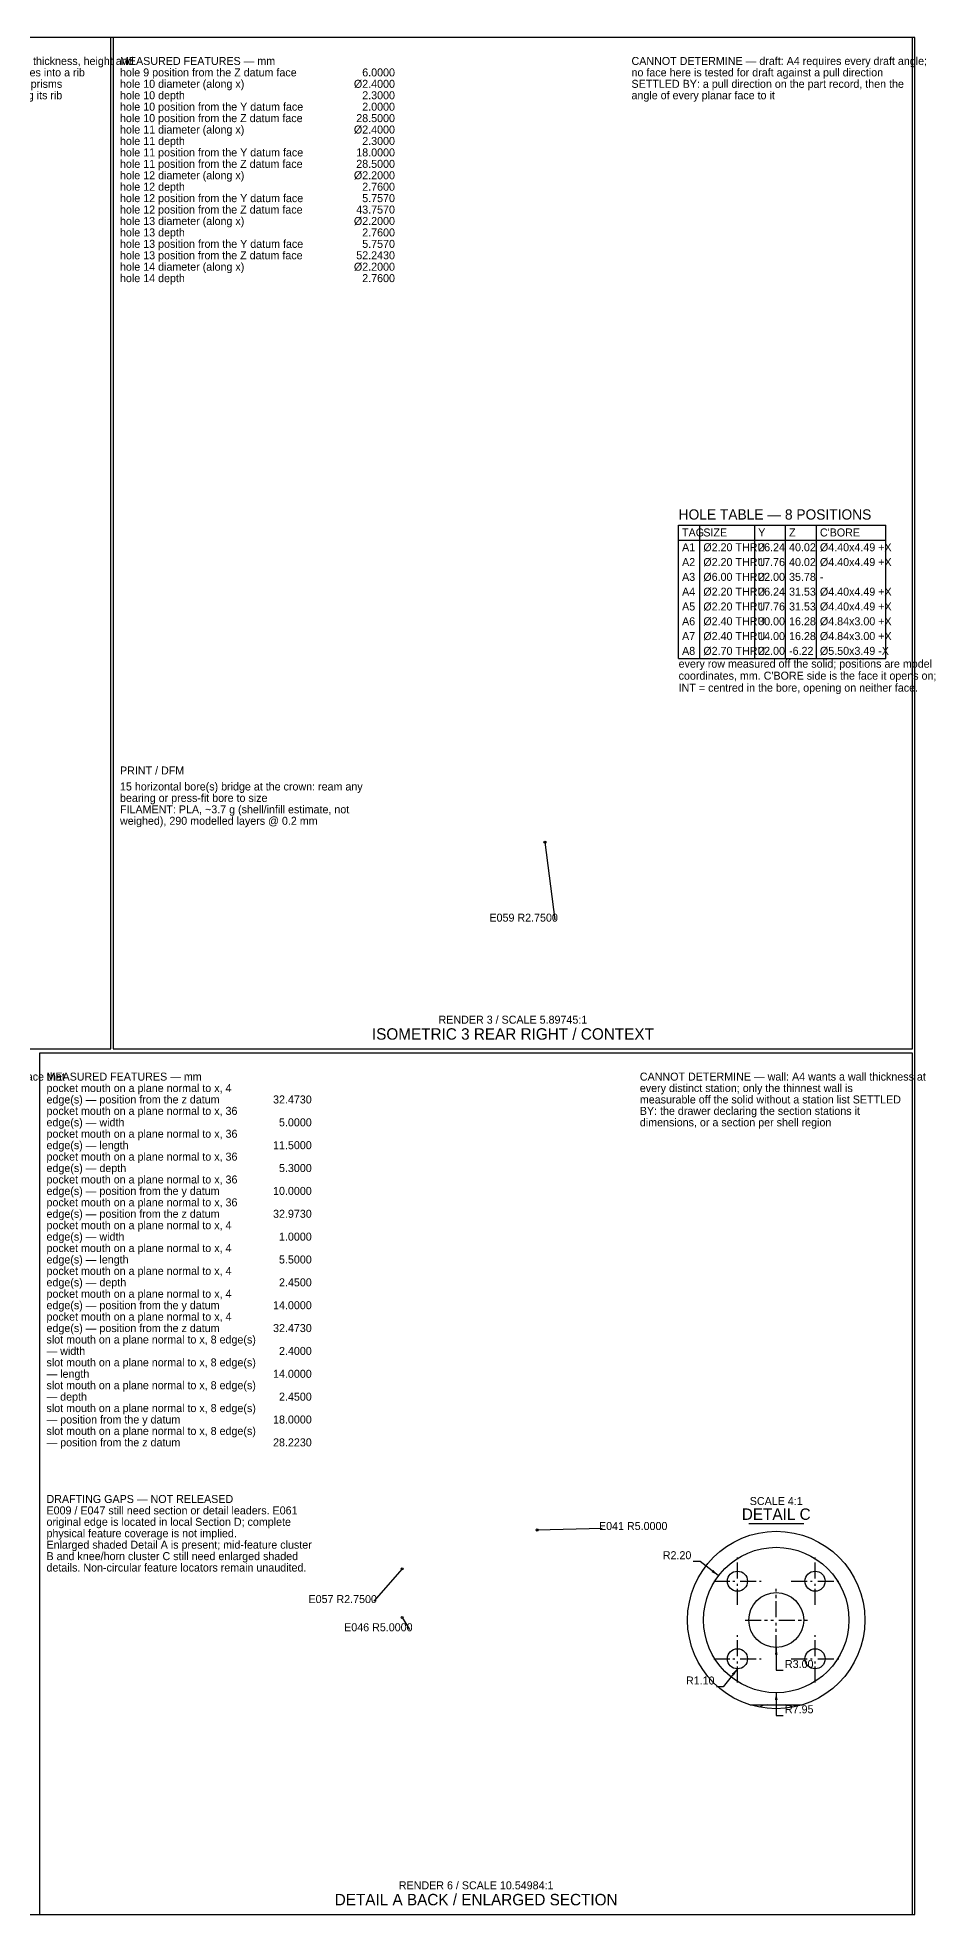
# Model space of a CAD drawing. Header units: millimetres. Extents: x 10 to 1188, y 10 to 831.
# Drawn here: x 795 to 1188, y 10 to 831 of the extents above; entities that cross this region are included whole.
import ezdxf
from ezdxf.enums import TextEntityAlignment as Align

# ---------------------------------------------------------------- set-up
doc = ezdxf.new("R2010")
doc.units = ezdxf.units.MM
doc.linetypes.add('CENTER', pattern=[11.2, 7, -1.4, 1.4, -1.4])
for name, color, linetype in [('CENTER', 4, 'CENTER'), ('DIM', 3, 'CONTINUOUS'), ('FRAME', 7, 'CONTINUOUS'), ('SECTION', 7, 'CONTINUOUS'), ('TEXT', 3, 'CONTINUOUS'), ('TITLE', 7, 'CONTINUOUS'), ('VISIBLE', 7, 'CONTINUOUS')]:
    doc.layers.add(name, color=color, linetype=linetype)

msp = doc.modelspace()

# ---------------------------------------------------------------- linework, layer by layer
at = {"layer": 'CENTER'}
for p, q in [((1101.364059, 156.974033), (1101.364059, 166.174033)), ((1135.308059, 156.974033), (1135.308059, 166.174033)), ((1090.964059, 155.774033), (1100.164059, 155.774033)), ((1101.364059, 145.374033), (1101.364059, 154.574033)), ((1102.564059, 155.774033), (1111.764059, 155.774033)), ((1118.336059, 140.002033), (1118.336059, 152.402033)), ((1124.908059, 155.774033), (1134.108059, 155.774033)), ((1135.308059, 145.374033), (1135.308059, 154.574033)), ((1136.508059, 155.774033), (1145.708059, 155.774033)), ((1101.364059, 123.030033), (1101.364059, 132.230033)), ((1104.736059, 138.802033), (1117.136059, 138.802033)), ((1118.336059, 125.202033), (1118.336059, 137.602033)), ((1119.536059, 138.802033), (1131.936059, 138.802033)), ((1135.308059, 123.030033), (1135.308059, 132.230033)), ((1090.964059, 121.830033), (1100.164059, 121.830033)), ((1101.364059, 111.430033), (1101.364059, 120.630033)), ((1102.564059, 121.830033), (1111.764059, 121.830033)), ((1124.908059, 121.830033), (1134.108059, 121.830033)), ((1135.308059, 111.430033), (1135.308059, 120.630033)), ((1136.508059, 121.830033), (1145.708059, 121.830033))]:
    msp.add_line(p, q, dxfattribs=at)
at = {"layer": 'DIM'}
for p, q in [((1017.176718, 479.066841), (1021.459232, 445.063512)), ((1013.774085, 178.177504), (1042.174085, 178.947504)), ((1085.007393, 164.403097), (1082.007393, 164.403097)), ((1092.937813, 158.311428), (1085.007393, 164.403097)), ((954.695619, 161.212102), (942.314857, 146.982102)), ((954.695619, 139.87731), (957.903314, 134.64731)), ((1118.336059, 126.802033), (1118.336059, 116.802033)), ((1101.364059, 117.430033), (1095.145212, 109.598945)), ((1118.336059, 116.802033), (1121.336059, 116.802033)), ((1095.145212, 109.598945), (1092.145212, 109.598945)), ((1118.336059, 107.002033), (1118.336059, 97.002033)), ((1118.336059, 97.002033), (1121.336059, 97.002033))]:
    msp.add_line(p, q, dxfattribs=at)
for centre in [(1017.176718, 479.066841), (1013.774085, 178.177504), (954.695619, 161.212102), (954.695619, 139.87731)]:
    msp.add_circle(centre, 0.45, dxfattribs=at)
for points in [[(1092.937813, 158.311428), (1090.770452, 160.742932), (1090.029705, 159.778593)], [(1118.336059, 126.802033), (1117.728059, 123.602033), (1118.944059, 123.602033)], [(1101.364059, 117.430033), (1098.897898, 115.302191), (1099.850158, 114.545979)], [(1118.336059, 107.002033), (1117.728059, 103.802033), (1118.944059, 103.802033)]]:
    msp.add_solid(points, dxfattribs=at)
at = {"layer": 'FRAME'}
for p, q in [((1179, 831), (10, 831)), ((1179, 10), (1179, 831)), ((10, 10), (1179, 10))]:
    msp.add_line(p, q, dxfattribs=at)
at = {"layer": 'SECTION'}
msp.add_circle((1118.336059, 138.802033), 38.802033, dxfattribs=at)
at = {"layer": 'TEXT'}
msp.add_line((1106.336059, 181.004065), (1130.336059, 181.004065), dxfattribs=at)
at = {"layer": 'TITLE'}
for p, q in [((827.3, 831.0305), (477.6, 831.0305)), ((827.3, 388.66), (827.3, 831.0305)), ((1178, 831.0305), (828.3, 831.0305)), ((828.3, 831.0305), (828.3, 388.66)), ((1178, 388.66), (1178, 831.0305)), ((1075.64, 617.66), (1166.24, 617.66)), ((1075.64, 559.385), (1075.64, 617.66)), ((1084.94, 559.385), (1084.94, 617.66)), ((1108.94, 559.385), (1108.94, 617.66)), ((1122.44, 559.385), (1122.44, 617.66)), ((1135.94, 559.385), (1135.94, 617.66)), ((1166.24, 559.385), (1166.24, 617.66)), ((1075.64, 611.185), (1166.24, 611.185)), ((1075.64, 559.385), (1166.24, 559.385)), ((477.6, 388.66), (827.3, 388.66)), ((1178, 386.7562), (796.1525, 386.7562)), ((796.1525, 386.7562), (796.1525, 10)), ((828.3, 388.66), (1178, 388.66)), ((1178, 10), (1178, 386.7562)), ((796.1525, 10), (1178, 10))]:
    msp.add_line(p, q, dxfattribs=at)
at = {"layer": 'VISIBLE'}
for p, q in [((827.3, 831.0305), (477.6, 831.0305)), ((827.3, 388.66), (827.3, 831.0305)), ((1178, 831.0305), (828.3, 831.0305)), ((828.3, 831.0305), (828.3, 388.66)), ((1178, 388.66), (1178, 831.0305)), ((477.6, 388.66), (827.3, 388.66)), ((1178, 386.7562), (796.1525, 386.7562)), ((796.1525, 386.7562), (796.1525, 10)), ((828.3, 388.66), (1178, 388.66)), ((1178, 10), (1178, 386.7562)), ((1106.996127, 101.694033), (1129.675992, 101.694033)), ((1112.039959, 101.23731), (1111.025267, 100.694946)), ((1113.165517, 101.578744), (1112.039959, 101.23731)), ((1114.336059, 101.694033), (1113.165517, 101.578744)), ((1123.506601, 101.578744), (1122.336059, 101.694033)), ((1124.63216, 101.23731), (1123.506601, 101.578744)), ((1125.646851, 100.694946), (1124.63216, 101.23731)), ((796.1525, 10), (1178, 10))]:
    msp.add_line(p, q, dxfattribs=at)
for centre, radius in [((1118.336059, 138.802033), 31.8), ((1101.364059, 155.774033), 4.4), ((1135.308059, 155.774033), 4.4), ((1118.336059, 138.802033), 12), ((1101.364059, 121.830033), 4.4), ((1135.308059, 121.830033), 4.4)]:
    msp.add_circle(centre, radius, dxfattribs=at)

# ---------------------------------------------------------------- texts
at = {"layer": 'DIM'}
for s, p in [('6.0000', (951.56325, 814.0305)), ('Ø2.4000', (951.56325, 809.0305)), ('2.3000', (951.56325, 804.0305)), ('28.5000', (951.56325, 794.0305)), ('2.0000', (951.56325, 799.0305)), ('Ø2.4000', (951.56325, 789.0305)), ('18.0000', (951.56325, 779.0305)), ('2.3000', (951.56325, 784.0305)), ('Ø2.2000', (951.56325, 769.0305)), ('28.5000', (951.56325, 774.0305)), ('2.7600', (951.56325, 764.0305)), ('43.7570', (951.56325, 754.0305)), ('5.7570', (951.56325, 759.0305)), ('Ø2.2000', (951.56325, 749.0305)), ('2.7600', (951.56325, 744.0305)), ('5.7570', (951.56325, 739.0305)), ('Ø2.2000', (951.56325, 729.0305)), ('52.2430', (951.56325, 734.0305)), ('2.7600', (951.56325, 724.0305)), ('32.4730', (915.162175, 364.7562)), ('5.0000', (915.162175, 354.7562)), ('11.5000', (915.162175, 344.7562)), ('5.3000', (915.162175, 334.7562)), ('10.0000', (915.162175, 324.7562)), ('32.9730', (915.162175, 314.7562)), ('1.0000', (915.162175, 304.7562)), ('5.5000', (915.162175, 294.7562)), ('2.4500', (915.162175, 284.7562)), ('14.0000', (915.162175, 274.7562)), ('32.4730', (915.162175, 264.7562)), ('2.4000', (915.162175, 254.7562)), ('14.0000', (915.162175, 244.7562)), ('2.4500', (915.162175, 234.7562)), ('18.0000', (915.162175, 224.7562)), ('28.2230', (915.162175, 214.7562))]:
    msp.add_text(s, height=3.5, dxfattribs=at).set_placement(p, align=Align.RIGHT)
for s, p in [('E059 R2.7500', (1007.859232, 444.293512)), ('E041 R5.0000', (1055.774085, 178.177504)), ('E057 R2.7500', (928.714857, 146.212102)), ('E046 R5.0000', (944.303314, 133.87731))]:
    msp.add_text(s, height=3.5, dxfattribs=at).set_placement(p, align=Align.CENTER)
at = {"layer": 'TEXT'}
for s, height, p in [('CANNOT DETERMINE — rib: A4 requires thickness, height and', 3.5, (704.328167, 819.0305)), ('MEASURED FEATURES — mm', 3.5, (831.3, 819.0305)), ('CANNOT DETERMINE — draft: A4 requires every draft angle;', 3.5, (1055.028167, 819.0305)), ('pitch on every rib; nothing here groups faces into a rib', 3.5, (704.328167, 814.0305)), ('hole 9 position from the Z datum face', 3.5, (831.3, 814.0305)), ('no face here is tested for draft against a pull direction', 3.5, (1055.028167, 814.0305)), ('standing off a wall), or the builder declaring its rib', 3.5, (704.328167, 804.0305)), ('SETTLED BY: a rib classifier (parallel thin prisms', 3.5, (704.328167, 809.0305)), ('hole 10 diameter (along x)', 3.5, (831.3, 809.0305)), ('hole 10 depth', 3.5, (831.3, 804.0305)), ('angle of every planar face to it', 3.5, (1055.028167, 804.0305)), ('SETTLED BY: a pull direction on the part record, then the', 3.5, (1055.028167, 809.0305)), ('hole 10 position from the Y datum face', 3.5, (831.3, 799.0305)), ('hole 10 position from the Z datum face', 3.5, (831.3, 794.0305)), ('hole 11 diameter (along x)', 3.5, (831.3, 789.0305)), ('hole 11 depth', 3.5, (831.3, 784.0305)), ('hole 11 position from the Y datum face', 3.5, (831.3, 779.0305)), ('hole 11 position from the Z datum face', 3.5, (831.3, 774.0305)), ('hole 12 diameter (along x)', 3.5, (831.3, 769.0305)), ('hole 12 depth', 3.5, (831.3, 764.0305)), ('hole 12 position from the Y datum face', 3.5, (831.3, 759.0305)), ('hole 12 position from the Z datum face', 3.5, (831.3, 754.0305)), ('hole 13 diameter (along x)', 3.5, (831.3, 749.0305)), ('hole 13 depth', 3.5, (831.3, 744.0305)), ('hole 13 position from the Y datum face', 3.5, (831.3, 739.0305)), ('hole 13 position from the Z datum face', 3.5, (831.3, 734.0305)), ('hole 14 diameter (along x)', 3.5, (831.3, 729.0305)), ('hole 14 depth', 3.5, (831.3, 724.0305)), ('HOLE TABLE — 8 POSITIONS', 4.5, (1075.64, 620.16)), ('A1', 3.5, (1077.14, 606.31)), ('Ø2.20 THRU', 3.5, (1086.44, 606.31)), ('26.24', 3.5, (1110.44, 606.31)), ('40.02', 3.5, (1123.94, 606.31)), ('Ø4.40x4.49 +X', 3.5, (1137.44, 606.31)), ('A2', 3.5, (1077.14, 599.835)), ('Ø2.20 THRU', 3.5, (1086.44, 599.835)), ('17.76', 3.5, (1110.44, 599.835)), ('40.02', 3.5, (1123.94, 599.835)), ('Ø4.40x4.49 +X', 3.5, (1137.44, 599.835)), ('A3', 3.5, (1077.14, 593.36)), ('Ø6.00 THRU', 3.5, (1086.44, 593.36)), ('22.00', 3.5, (1110.44, 593.36)), ('35.78', 3.5, (1123.94, 593.36)), ('-', 3.5, (1137.44, 593.36)), ('A4', 3.5, (1077.14, 586.885)), ('A5', 3.5, (1077.14, 580.41)), ('Ø2.20 THRU', 3.5, (1086.44, 586.885)), ('Ø2.20 THRU', 3.5, (1086.44, 580.41)), ('26.24', 3.5, (1110.44, 586.885)), ('17.76', 3.5, (1110.44, 580.41)), ('31.53', 3.5, (1123.94, 586.885)), ('31.53', 3.5, (1123.94, 580.41)), ('Ø4.40x4.49 +X', 3.5, (1137.44, 586.885)), ('Ø4.40x4.49 +X', 3.5, (1137.44, 580.41)), ('A6', 3.5, (1077.14, 573.935)), ('Ø2.40 THRU', 3.5, (1086.44, 573.935)), ('30.00', 3.5, (1110.44, 573.935)), ('16.28', 3.5, (1123.94, 573.935)), ('Ø4.84x3.00 +X', 3.5, (1137.44, 573.935)), ('A7', 3.5, (1077.14, 567.46)), ('Ø2.40 THRU', 3.5, (1086.44, 567.46)), ('14.00', 3.5, (1110.44, 567.46)), ('16.28', 3.5, (1123.94, 567.46)), ('Ø4.84x3.00 +X', 3.5, (1137.44, 567.46)), ('A8', 3.5, (1077.14, 560.985)), ('Ø2.70 THRU', 3.5, (1086.44, 560.985)), ('22.00', 3.5, (1110.44, 560.985)), ('-6.22', 3.5, (1123.94, 560.985)), ('Ø5.50x3.49 -X', 3.5, (1137.44, 560.985)), ('PRINT / DFM', 3.5, (831.3, 508.66)), ('15 horizontal bore(s) bridge at the crown: ream any', 3.5, (831.3, 501.66)), ('bearing or press-fit bore to size', 3.5, (831.3, 496.66)), ('FILAMENT: PLA, ~3.7 g (shell/infill estimate, not', 3.5, (831.3, 491.66)), ('weighed), 290 modelled layers @ 0.2 mm', 3.5, (831.3, 486.66)), ('CANNOT DETERMINE — mate: A4 requires every surface that', 3.5, (675.824619, 374.7562)), ('MEASURED FEATURES — mm', 3.5, (799.1525, 374.7562)), ('CANNOT DETERMINE — wall: A4 wants a wall thickness at', 3.5, (1058.672119, 374.7562)), ('pocket mouth on a plane normal to x, 4', 3.5, (799.1525, 369.7562)), ('every distinct station; only the thinnest wall is', 3.5, (1058.672119, 369.7562)), ('edge(s) — position from the z datum', 3.5, (799.1525, 364.7562)), ('pocket mouth on a plane normal to x, 36', 3.5, (799.1525, 359.7562)), ('measurable off the solid without a station list SETTLED', 3.5, (1058.672119, 364.7562)), ('BY: the drawer declaring the section stations it', 3.5, (1058.672119, 359.7562)), ('edge(s) — width', 3.5, (799.1525, 354.7562)), ('pocket mouth on a plane normal to x, 36', 3.5, (799.1525, 349.7562)), ('dimensions, or a section per shell region', 3.5, (1058.672119, 354.7562)), ('edge(s) — length', 3.5, (799.1525, 344.7562)), ('edge(s) — depth', 3.5, (799.1525, 334.7562)), ('pocket mouth on a plane normal to x, 36', 3.5, (799.1525, 339.7562)), ('edge(s) — position from the y datum', 3.5, (799.1525, 324.7562)), ('pocket mouth on a plane normal to x, 36', 3.5, (799.1525, 329.7562)), ('pocket mouth on a plane normal to x, 36', 3.5, (799.1525, 319.7562)), ('edge(s) — position from the z datum', 3.5, (799.1525, 314.7562)), ('pocket mouth on a plane normal to x, 4', 3.5, (799.1525, 309.7562)), ('edge(s) — width', 3.5, (799.1525, 304.7562)), ('edge(s) — length', 3.5, (799.1525, 294.7562)), ('pocket mouth on a plane normal to x, 4', 3.5, (799.1525, 299.7562)), ('edge(s) — depth', 3.5, (799.1525, 284.7562)), ('pocket mouth on a plane normal to x, 4', 3.5, (799.1525, 289.7562)), ('pocket mouth on a plane normal to x, 4', 3.5, (799.1525, 279.7562)), ('edge(s) — position from the y datum', 3.5, (799.1525, 274.7562)), ('pocket mouth on a plane normal to x, 4', 3.5, (799.1525, 269.7562)), ('slot mouth on a plane normal to x, 8 edge(s)', 3.5, (799.1525, 259.7562)), ('edge(s) — position from the z datum', 3.5, (799.1525, 264.7562)), ('— width', 3.5, (799.1525, 254.7562)), ('— length', 3.5, (799.1525, 244.7562)), ('slot mouth on a plane normal to x, 8 edge(s)', 3.5, (799.1525, 249.7562)), ('— depth', 3.5, (799.1525, 234.7562)), ('slot mouth on a plane normal to x, 8 edge(s)', 3.5, (799.1525, 239.7562)), ('slot mouth on a plane normal to x, 8 edge(s)', 3.5, (799.1525, 229.7562)), ('— position from the y datum', 3.5, (799.1525, 224.7562)), ('slot mouth on a plane normal to x, 8 edge(s)', 3.5, (799.1525, 219.7562)), ('— position from the z datum', 3.5, (799.1525, 214.7562)), ('DRAFTING GAPS — NOT RELEASED', 3.5, (799.1525, 190)), ('original edge is located in local Section D; complete', 3.5, (799.1525, 180)), ('E009 / E047 still need section or detail leaders. E061', 3.5, (799.1525, 185)), ('physical feature coverage is not implied.', 3.5, (799.1525, 175)), ('Enlarged shaded Detail A is present; mid-feature cluster', 3.5, (799.1525, 170)), ('B and knee/horn cluster C still need enlarged shaded', 3.5, (799.1525, 165)), ('details. Non-circular feature locators remain unaudited.', 3.5, (799.1525, 160)), ('R3.00', 3.5, (1122.136059, 117.802033)), ('R7.95', 3.5, (1122.136059, 98.002033))]:
    msp.add_text(s, height=height, dxfattribs=at).set_placement(p)
for s, height, p in [('RENDER 3 / SCALE 5.89745:1', 3.5, (1003.15, 399.66)), ('ISOMETRIC 3 REAR RIGHT / CONTEXT', 5, (1003.15, 392.66)), ('SCALE 4:1', 3.5, (1118.336059, 189.104065)), ('DETAIL C', 5, (1118.336059, 182.604065)), ('RENDER 6 / SCALE 10.54984:1', 3.5, (987.07625, 21)), ('DETAIL A BACK / ENLARGED SECTION', 5, (987.07625, 14))]:
    msp.add_text(s, height=height, dxfattribs=at).set_placement(p, align=Align.CENTER)
for s, p in [('R2.20', (1081.207393, 165.403097)), ('R1.10', (1091.345212, 110.598945))]:
    msp.add_text(s, height=3.5, dxfattribs=at).set_placement(p, align=Align.RIGHT)
at = {"layer": 'TITLE'}
for s, p in [('TAG', (1077.14, 612.785)), ('SIZE', (1086.44, 612.785)), ('Y', (1110.44, 612.785)), ('Z', (1123.94, 612.785)), ("C'BORE", (1137.44, 612.785)), ('every row measured off the solid; positions are model', (1075.64, 555.385)), ("coordinates, mm. C'BORE side is the face it opens on;", (1075.64, 550.135)), ('INT = centred in the bore, opening on neither face.', (1075.64, 544.885))]:
    msp.add_text(s, height=3.5, dxfattribs=at).set_placement(p)

doc.saveas('drawing.dxf')
